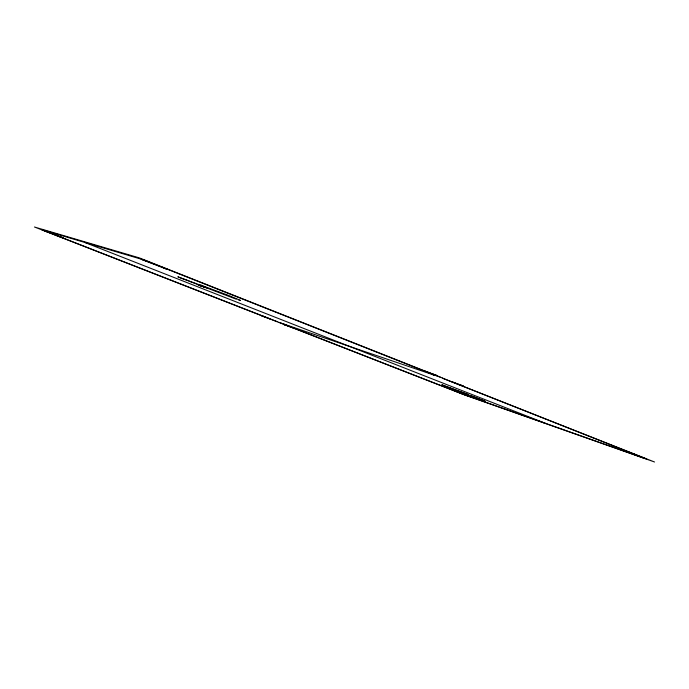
<?xml version="1.0" encoding="UTF-8"?>
<svg xmlns="http://www.w3.org/2000/svg" width="689" height="689" viewBox="0 0 689 689"><rect width="100%" height="100%" fill="white"/><g stroke="black" fill="none" stroke-linecap="round" stroke-linejoin="round"><path stroke-width="1.03" d="M240.375 300.482L238.807 300.042M444.698 386.004L468.554 394.702M141.254 259.253L150.865 262.733M200.663 285.108L198.914 284.574M178.012 276.823L188.993 280.94M441.968 384.798L468.219 394.556M432.081 374.239L442.967 378.149M43.261 230.186L63.164 237.869L56.3 235.388M626.912 451.562L636.757 455.153M276.763 321.513L285.306 324.708L284.781 324.579M454.542 390.827L461.148 393.255M443.303 378.468L654.55 462L465.316 395.193L280.096 322.891L281.31 323.339M466.927 394.392L485.245 401.196M264.343 316.742L261.708 315.846L270.493 319.136M425.234 371.147L437.196 375.617L432.52 374.032M283.394 323.933L434.079 375.109M286.633 325.441L283.92 324.519L292.618 327.775M451.579 381.585L463.361 385.995L458.607 384.367M198.57 284.454L198.062 284.281M284.204 324.381L464.696 394.849L646.583 459.029L442.304 378.132M467.771 395.925L468.348 396.08L461.346 393.333M236.146 299.138L189.501 281.327M484.488 400.929L478.364 398.604M641.89 457.367L643.965 458.03L642.398 457.393M641.726 457.307L635.732 455.093M197.132 283.954L180.294 277.882M203.591 287.098L204.943 287.546L203.806 287.012M477.908 398.337L470.484 395.486M463.904 394.513L461.785 393.703M279.51 322.667L279.019 322.478M201.464 286.305L199.569 285.565M635.654 455.067L635.37 454.611M277.383 321.72L41.504 229.618L144.01 259.994L434.156 374.902M277.056 321.703L34.45 227L139.299 257.867L440.349 377.133M634.931 454.783L634.354 454.559M456.256 391.541L455.705 391.326M47.532 231.969L43.269 230.247M84.85 242.468L545.24 423.27M634.138 454.473L626.93 451.605M162.518 267.341L167.281 269.39L141.245 259.314M203.548 286.908L198.001 284.833L198.957 285.324M433.467 374.868L432.063 374.282M179.769 277.667L178.003 276.892M443.432 385.487L442.993 385.297M442.924 385.272L441.968 384.85M207.423 288.303L200.783 285.125L226.914 294.814A18.25 0.456 20.9 0 1 230.574 296.253L240.47 300.43"/></g></svg>
